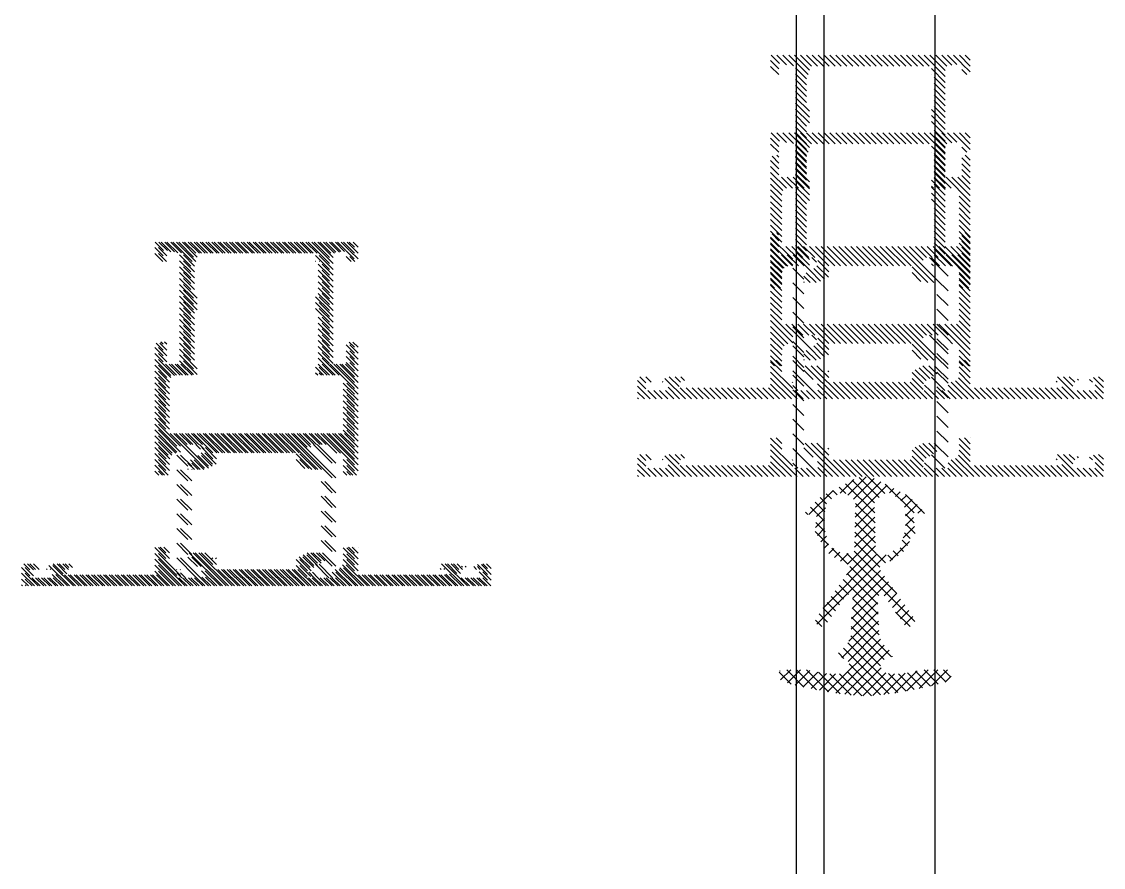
# Model space of a CAD drawing. Extents: x -0.04 to 2.29, y -0.5 to 2.03.
# Drawn here: x 0.7103 to 0.9054, y 0.1993 to 0.3518 of the extents above; entities that cross this region are included whole.
import ezdxf

# ---------------------------------------------------------------- set-up
doc = ezdxf.new("R2010")
doc.units = 0
doc.header["$LTSCALE"] = 0.1
doc.linetypes.add('AUSGEZOGEN', pattern=[0])
doc.layers.get('0').update_dxf_attribs({"linetype": 'AUSGEZOGEN'})
for name, color, linetype in [('AUSSEN35', 2, 'AUSGEZOGEN'), ('AUSSEN50', 1, 'AUSGEZOGEN'), ('SCHRAFF', 4, 'AUSGEZOGEN')]:
    doc.layers.add(name, color=color, linetype=linetype)

# ---------------------------------------------------------------- blocks, each defined once
blk = doc.blocks.new('*X')
at = {"color": 0}
for p, q in [((1.11401, 0.31003), (1.11598, 0.312)), ((1.11401, 0.31109), (1.11492, 0.312)), ((1.11402, 0.30898), (1.11551, 0.31047)), ((1.11554, 0.3105), (1.11704, 0.312)), ((1.11645, 0.31034), (1.1181, 0.312)), ((1.11735, 0.31019), (1.11916, 0.312)), ((1.11826, 0.31004), (1.12022, 0.312)), ((1.11851, 0.30816), (1.12234, 0.312)), ((1.11851, 0.30922), (1.12128, 0.312)), ((1.12141, 0.31), (1.12341, 0.312)), ((1.12247, 0.31), (1.12447, 0.312)), ((1.12353, 0.31), (1.12553, 0.312)), ((1.12459, 0.31), (1.12659, 0.312)), ((1.12565, 0.31), (1.12765, 0.312)), ((1.12671, 0.31), (1.12871, 0.312)), ((1.12777, 0.31), (1.12977, 0.312)), ((1.12883, 0.31), (1.13083, 0.312)), ((1.12989, 0.31), (1.13189, 0.312)), ((1.13095, 0.31), (1.13295, 0.312)), ((1.13201, 0.31), (1.13401, 0.312)), ((1.13307, 0.31), (1.13507, 0.312)), ((1.13413, 0.31), (1.13613, 0.312)), ((1.13519, 0.31), (1.13719, 0.312)), ((1.13625, 0.31), (1.13825, 0.312)), ((1.13731, 0.31), (1.13931, 0.312)), ((1.13838, 0.31), (1.14038, 0.312)), ((1.13944, 0.31), (1.14144, 0.312)), ((1.1405, 0.31), (1.1425, 0.312)), ((1.14156, 0.31), (1.14356, 0.312)), ((1.14262, 0.31), (1.14462, 0.312)), ((1.14301, 0.30933), (1.14568, 0.312)), ((1.14324, 0.3085), (1.14674, 0.312)), ((1.14586, 0.31006), (1.1478, 0.312)), ((1.14713, 0.31027), (1.14886, 0.312)), ((1.1484, 0.31048), (1.14992, 0.312)), ((1.14851, 0.30953), (1.15001, 0.31103)), ((1.1146, 0.3085), (1.11551, 0.30941)), ((1.11851, 0.3071), (1.12101, 0.3096)), ((1.12097, 0.3085), (1.12101, 0.30854)), ((1.14351, 0.30771), (1.14551, 0.30971)), ((1.14351, 0.30665), (1.14551, 0.30865)), ((1.14854, 0.3085), (1.15001, 0.30996)), ((1.11851, 0.30604), (1.12051, 0.30804)), ((1.11851, 0.30498), (1.12051, 0.30698)), ((1.14351, 0.30559), (1.14551, 0.30759)), ((1.14351, 0.30453), (1.14551, 0.30653)), ((1.11851, 0.30392), (1.12051, 0.30592)), ((1.11851, 0.30286), (1.12051, 0.30486)), ((1.14301, 0.3019), (1.14551, 0.3044)), ((1.14351, 0.30346), (1.14551, 0.30546)), ((1.11851, 0.3018), (1.12051, 0.3038)), ((1.11851, 0.30074), (1.12051, 0.30274)), ((1.14301, 0.30084), (1.14551, 0.30334)), ((1.11851, 0.29968), (1.12101, 0.30218)), ((1.11851, 0.29862), (1.12101, 0.30112)), ((1.14301, 0.29978), (1.14551, 0.30228)), ((1.14351, 0.29922), (1.14551, 0.30122)), ((1.11851, 0.29756), (1.12101, 0.30006)), ((1.11851, 0.2965), (1.12051, 0.2985)), ((1.14351, 0.29816), (1.14551, 0.30016)), ((1.14351, 0.2971), (1.14551, 0.2991)), ((1.11851, 0.29543), (1.12051, 0.29743)), ((1.14351, 0.29604), (1.14551, 0.29804)), ((1.14351, 0.29498), (1.14551, 0.29698)), ((1.11851, 0.29437), (1.12051, 0.29637)), ((1.11851, 0.29331), (1.12051, 0.29531)), ((1.14351, 0.29392), (1.14551, 0.29592)), ((1.14351, 0.29286), (1.14551, 0.29486)), ((1.11401, 0.29306), (1.11495, 0.294)), ((1.11401, 0.292), (1.11551, 0.2935)), ((1.11851, 0.29225), (1.12051, 0.29425)), ((1.11851, 0.29119), (1.12051, 0.29319)), ((1.14351, 0.2918), (1.14551, 0.2938)), ((1.14351, 0.29074), (1.14551, 0.29274)), ((1.14851, 0.29362), (1.14889, 0.294)), ((1.14851, 0.29255), (1.14973, 0.29378)), ((1.14851, 0.29149), (1.15001, 0.29299)), ((1.11401, 0.29093), (1.11551, 0.29243)), ((1.11401, 0.28987), (1.11551, 0.29137)), ((1.11744, 0.288), (1.12051, 0.29107)), ((1.11851, 0.29013), (1.12051, 0.29213)), ((1.14301, 0.28918), (1.14551, 0.29168)), ((1.14713, 0.28799), (1.15001, 0.29087)), ((1.14851, 0.29043), (1.15001, 0.29193)), ((1.11401, 0.28881), (1.11551, 0.29031)), ((1.11401, 0.28563), (1.11838, 0.29)), ((1.11401, 0.28669), (1.11731, 0.29)), ((1.11401, 0.28775), (1.11625, 0.29)), ((1.1185, 0.288), (1.12051, 0.29001)), ((1.11956, 0.288), (1.12101, 0.28945)), ((1.14301, 0.28812), (1.14551, 0.29062)), ((1.14395, 0.288), (1.14595, 0.29)), ((1.14501, 0.288), (1.14701, 0.29)), ((1.14607, 0.288), (1.14807, 0.29)), ((1.1478, 0.28761), (1.15001, 0.28981)), ((1.14801, 0.28675), (1.15001, 0.28875)), ((1.12062, 0.288), (1.12101, 0.28839)), ((1.14801, 0.28569), (1.15001, 0.28769)), ((1.11401, 0.28457), (1.11601, 0.28657)), ((1.11401, 0.28351), (1.11601, 0.28551)), ((1.14801, 0.28463), (1.15001, 0.28663)), ((1.14801, 0.28357), (1.15001, 0.28557)), ((1.11401, 0.28245), (1.11601, 0.28445)), ((1.11401, 0.28139), (1.11601, 0.28339)), ((1.14801, 0.28251), (1.15001, 0.28451)), ((1.14801, 0.28145), (1.15001, 0.28345)), ((1.11401, 0.28033), (1.11601, 0.28233)), ((1.11401, 0.27927), (1.11601, 0.28127)), ((1.14801, 0.28039), (1.15001, 0.28239)), ((1.14801, 0.27933), (1.15001, 0.28133)), ((1.11401, 0.27821), (1.11601, 0.28021)), ((1.11401, 0.27715), (1.11601, 0.27915)), ((1.14601, 0.27521), (1.15001, 0.27921)), ((1.14801, 0.27827), (1.15001, 0.28027)), ((1.11401, 0.27609), (1.11601, 0.27809)), ((1.11401, 0.27184), (1.11966, 0.2775)), ((1.11401, 0.2729), (1.1186, 0.2775)), ((1.11401, 0.27396), (1.11754, 0.2775)), ((1.11401, 0.27503), (1.11648, 0.2775)), ((1.11872, 0.2755), (1.12072, 0.2775)), ((1.11979, 0.2755), (1.12179, 0.2775)), ((1.12001, 0.27148), (1.12603, 0.2775)), ((1.12059, 0.271), (1.12709, 0.2775)), ((1.12085, 0.2755), (1.12285, 0.2775)), ((1.12191, 0.2755), (1.12391, 0.2775)), ((1.12251, 0.27504), (1.12497, 0.2775)), ((1.12465, 0.274), (1.12815, 0.2775)), ((1.12571, 0.274), (1.12921, 0.2775)), ((1.12677, 0.274), (1.13027, 0.2775)), ((1.12783, 0.274), (1.13133, 0.2775)), ((1.12889, 0.274), (1.13239, 0.2775)), ((1.12995, 0.274), (1.13345, 0.2775)), ((1.13101, 0.274), (1.13451, 0.2775)), ((1.13207, 0.274), (1.13557, 0.2775)), ((1.13313, 0.274), (1.13663, 0.2775)), ((1.1342, 0.274), (1.1377, 0.2775)), ((1.13526, 0.274), (1.13876, 0.2775)), ((1.13632, 0.274), (1.13982, 0.2775)), ((1.13738, 0.274), (1.14088, 0.2775)), ((1.13844, 0.274), (1.14194, 0.2775)), ((1.1395, 0.274), (1.143, 0.2775)), ((1.14206, 0.2755), (1.14406, 0.2775)), ((1.14312, 0.2755), (1.14512, 0.2775)), ((1.14418, 0.2755), (1.14618, 0.2775)), ((1.14524, 0.2755), (1.14724, 0.2775)), ((1.14601, 0.27414), (1.15001, 0.27814)), ((1.14688, 0.27395), (1.15001, 0.27708)), ((1.11801, 0.27213), (1.12138, 0.2755)), ((1.11801, 0.27478), (1.11872, 0.2755)), ((1.14174, 0.27465), (1.14259, 0.2755)), ((1.1429, 0.27316), (1.14524, 0.2755)), ((1.14756, 0.27357), (1.15001, 0.27602)), ((1.11719, 0.27397), (1.11801, 0.27478)), ((1.12165, 0.271), (1.12451, 0.27386)), ((1.13951, 0.27295), (1.14151, 0.27495)), ((1.13958, 0.27196), (1.14166, 0.27404)), ((1.14029, 0.27161), (1.14224, 0.27356)), ((1.141, 0.27126), (1.1429, 0.27316)), ((1.14401, 0.27161), (1.14601, 0.27361)), ((1.14795, 0.27291), (1.15001, 0.27496)), ((1.14801, 0.2719), (1.15001, 0.2739)), ((1.11401, 0.27078), (1.11604, 0.27282)), ((1.11429, 0.27), (1.11601, 0.27172)), ((1.11801, 0.26948), (1.12001, 0.27148)), ((1.12291, 0.2712), (1.12451, 0.2728)), ((1.1418, 0.271), (1.14357, 0.27276)), ((1.14286, 0.271), (1.14401, 0.27214)), ((1.14801, 0.27084), (1.15001, 0.27284)), ((1.14823, 0.27), (1.15001, 0.27178)), ((1.11535, 0.27), (1.11601, 0.27066)), ((1.14392, 0.271), (1.14401, 0.27108)), ((1.14401, 0.26896), (1.14601, 0.27096)), ((1.14929, 0.27), (1.15001, 0.27072)), ((1.11801, 0.26683), (1.12001, 0.26883)), ((1.14401, 0.26631), (1.14601, 0.26831)), ((1.11801, 0.26418), (1.12001, 0.26618)), ((1.14401, 0.26366), (1.14601, 0.26566)), ((1.11801, 0.26152), (1.12001, 0.26352)), ((1.14401, 0.26101), (1.14601, 0.26301)), ((1.11801, 0.25887), (1.12001, 0.26087)), ((1.14401, 0.25836), (1.14601, 0.26036)), ((1.11801, 0.25622), (1.12001, 0.25822)), ((1.14401, 0.2557), (1.14601, 0.2577)), ((1.11401, 0.25699), (1.11401, 0.257)), ((1.11401, 0.25593), (1.11507, 0.257)), ((1.11401, 0.25487), (1.11601, 0.25687)), ((1.11401, 0.25381), (1.11601, 0.25581)), ((1.11801, 0.25357), (1.12001, 0.25557)), ((1.12001, 0.25557), (1.12044, 0.256)), ((1.12001, 0.25451), (1.1215, 0.256)), ((1.12066, 0.25411), (1.12254, 0.25598)), ((1.12133, 0.25371), (1.12325, 0.25563)), ((1.13671, 0.25), (1.14271, 0.256)), ((1.13777, 0.25), (1.14377, 0.256)), ((1.13951, 0.25386), (1.14165, 0.256)), ((1.14601, 0.25187), (1.15001, 0.25587)), ((1.14801, 0.25599), (1.14902, 0.257)), ((1.14801, 0.25493), (1.15001, 0.25693)), ((1.09001, 0.25315), (1.09086, 0.254)), ((1.09001, 0.25209), (1.09178, 0.25386)), ((1.09429, 0.25), (1.09829, 0.254)), ((1.09451, 0.2534), (1.0947, 0.2536)), ((1.09516, 0.253), (1.09616, 0.254)), ((1.09551, 0.25228), (1.09722, 0.254)), ((1.11232, 0.25), (1.11616, 0.25384)), ((1.11401, 0.25275), (1.11601, 0.25475)), ((1.11859, 0.2515), (1.121, 0.25391)), ((1.12199, 0.25331), (1.12396, 0.25528)), ((1.12246, 0.25272), (1.12451, 0.25477)), ((1.12251, 0.25171), (1.12451, 0.25371)), ((1.13951, 0.25492), (1.13967, 0.25508)), ((1.14232, 0.25349), (1.14401, 0.25517)), ((1.14245, 0.2515), (1.14601, 0.25505)), ((1.1452, 0.25), (1.15001, 0.25481)), ((1.14626, 0.25), (1.15001, 0.25375)), ((1.16535, 0.25), (1.16907, 0.25372)), ((1.16551, 0.25334), (1.16617, 0.254)), ((1.16623, 0.253), (1.16723, 0.254)), ((1.16651, 0.25222), (1.16829, 0.254)), ((1.17153, 0.253), (1.17253, 0.254)), ((1.17251, 0.25291), (1.17359, 0.254)), ((1.09001, 0.25103), (1.09151, 0.25253)), ((1.09198, 0.253), (1.09249, 0.25351)), ((1.09535, 0.25), (1.09751, 0.25216)), ((1.09641, 0.25), (1.09841, 0.252)), ((1.09747, 0.25), (1.09947, 0.252)), ((1.09835, 0.253), (1.09851, 0.25316)), ((1.09853, 0.25), (1.10053, 0.252)), ((1.09959, 0.25), (1.10159, 0.252)), ((1.10065, 0.25), (1.10265, 0.252)), ((1.10171, 0.25), (1.10371, 0.252)), ((1.10277, 0.25), (1.10477, 0.252)), ((1.10383, 0.25), (1.10583, 0.252)), ((1.10489, 0.25), (1.10689, 0.252)), ((1.10595, 0.25), (1.10795, 0.252)), ((1.10701, 0.25), (1.10901, 0.252)), ((1.10807, 0.25), (1.11007, 0.252)), ((1.10913, 0.25), (1.11113, 0.252)), ((1.1102, 0.25), (1.1122, 0.252)), ((1.11126, 0.25), (1.11326, 0.252)), ((1.11338, 0.25), (1.11665, 0.25327)), ((1.11444, 0.25), (1.11744, 0.253)), ((1.1155, 0.25), (1.11801, 0.25251)), ((1.12124, 0.2515), (1.12224, 0.2525)), ((1.12186, 0.25), (1.12486, 0.253)), ((1.12292, 0.25), (1.12592, 0.253)), ((1.12398, 0.25), (1.12698, 0.253)), ((1.12504, 0.25), (1.12804, 0.253)), ((1.12611, 0.25), (1.12911, 0.253)), ((1.12717, 0.25), (1.13017, 0.253)), ((1.12823, 0.25), (1.13123, 0.253)), ((1.12929, 0.25), (1.13229, 0.253)), ((1.13035, 0.25), (1.13335, 0.253)), ((1.13141, 0.25), (1.13441, 0.253)), ((1.13247, 0.25), (1.13547, 0.253)), ((1.13353, 0.25), (1.13653, 0.253)), ((1.13459, 0.25), (1.13759, 0.253)), ((1.13565, 0.25), (1.13865, 0.253)), ((1.13883, 0.25), (1.14155, 0.25271)), ((1.14511, 0.2515), (1.14601, 0.2524)), ((1.14601, 0.25293), (1.14608, 0.253)), ((1.14732, 0.25), (1.15001, 0.25269)), ((1.14838, 0.25), (1.15038, 0.252)), ((1.14944, 0.25), (1.15144, 0.252)), ((1.1505, 0.25), (1.1525, 0.252)), ((1.15156, 0.25), (1.15356, 0.252)), ((1.15262, 0.25), (1.15462, 0.252)), ((1.15368, 0.25), (1.15568, 0.252)), ((1.15474, 0.25), (1.15674, 0.252)), ((1.1558, 0.25), (1.1578, 0.252)), ((1.15686, 0.25), (1.15886, 0.252)), ((1.15793, 0.25), (1.15993, 0.252)), ((1.15899, 0.25), (1.16099, 0.252)), ((1.16005, 0.25), (1.16205, 0.252)), ((1.16111, 0.25), (1.16311, 0.252)), ((1.16217, 0.25), (1.16417, 0.252)), ((1.16323, 0.25), (1.16523, 0.252)), ((1.16429, 0.25), (1.16629, 0.252)), ((1.16641, 0.25), (1.16851, 0.2521)), ((1.16941, 0.253), (1.16951, 0.2531)), ((1.17171, 0.25), (1.17401, 0.25229)), ((1.17251, 0.25185), (1.17401, 0.25335)), ((0.4747, 0.24666), (0.47802, 0.24998)), ((0.48032, 0.24623), (0.47673, 0.24983)), ((0.48135, 0.24697), (0.47837, 0.24995)), ((1.09004, 0.25), (1.09154, 0.2515)), ((1.0911, 0.25), (1.0926, 0.2515)), ((1.09216, 0.25), (1.09366, 0.2515)), ((1.09322, 0.25), (1.09472, 0.2515)), ((1.11656, 0.25), (1.11806, 0.2515)), ((1.11762, 0.25), (1.11912, 0.2515)), ((1.11868, 0.25), (1.12018, 0.2515)), ((1.11974, 0.25), (1.12124, 0.2515)), ((1.1208, 0.25), (1.1223, 0.2515)), ((1.13989, 0.25), (1.14151, 0.25161)), ((1.14095, 0.25), (1.14245, 0.2515)), ((1.14202, 0.25), (1.14352, 0.2515)), ((1.14308, 0.25), (1.14458, 0.2515)), ((1.14414, 0.25), (1.14564, 0.2515)), ((1.16747, 0.25), (1.16897, 0.2515)), ((1.16853, 0.25), (1.17003, 0.2515)), ((1.16959, 0.25), (1.17109, 0.2515)), ((1.17065, 0.25), (1.17215, 0.2515)), ((1.17277, 0.25), (1.17401, 0.25123)), ((1.17384, 0.25), (1.17401, 0.25017)), ((0.47431, 0.24694), (0.47314, 0.24811)), ((0.4733, 0.24703), (0.47577, 0.2495)), ((0.47956, 0.24346), (0.4743, 0.24872)), ((0.47951, 0.24528), (0.47545, 0.24933)), ((0.47571, 0.2459), (0.47946, 0.24965)), ((0.47602, 0.24267), (0.4818, 0.24845)), ((0.47606, 0.24448), (0.48064, 0.24907)), ((0.48665, 0.24344), (0.48145, 0.24864)), ((0.48219, 0.24708), (0.48296, 0.24784)), ((0.46769, 0.24318), (0.47203, 0.24752)), ((0.47086, 0.24509), (0.46972, 0.24622)), ((0.47172, 0.24599), (0.47081, 0.2469)), ((0.47275, 0.24673), (0.47198, 0.2475)), ((0.4833, 0.24642), (0.48411, 0.24723)), ((0.48427, 0.24562), (0.48532, 0.24667)), ((0.48492, 0.24451), (0.48629, 0.24587)), ((0.48852, 0.24333), (0.48508, 0.24678)), ((0.46897, 0.24344), (0.46794, 0.24447)), ((0.47052, 0.24366), (0.4688, 0.24538)), ((0.46906, 0.24278), (0.47064, 0.24437)), ((0.47598, 0.24087), (0.47953, 0.24442)), ((0.4796, 0.24165), (0.47608, 0.24517)), ((0.4851, 0.24291), (0.48717, 0.24498)), ((0.48734, 0.24339), (0.48803, 0.24408)), ((0.46749, 0.24315), (0.46704, 0.2436)), ((0.46886, 0.24082), (0.47048, 0.24244)), ((0.47047, 0.24194), (0.46902, 0.24339)), ((0.47594, 0.23906), (0.47957, 0.24269)), ((0.47964, 0.23984), (0.47604, 0.24344)), ((0.48665, 0.24167), (0.48509, 0.24323)), ((0.48511, 0.24116), (0.48656, 0.2426)), ((0.47119, 0.23768), (0.46879, 0.24009)), ((0.47062, 0.24002), (0.46895, 0.24169)), ((0.4692, 0.23939), (0.47051, 0.2407)), ((0.4759, 0.23725), (0.47961, 0.24096)), ((0.47982, 0.23613), (0.47596, 0.23999)), ((0.47968, 0.23803), (0.476, 0.24172)), ((0.48465, 0.23893), (0.48671, 0.24099)), ((0.48683, 0.23972), (0.48513, 0.24142)), ((0.46982, 0.23824), (0.47083, 0.23926)), ((0.47463, 0.23421), (0.47965, 0.23924)), ((0.48048, 0.23369), (0.47592, 0.23826)), ((0.48224, 0.23475), (0.48579, 0.23831)), ((0.48546, 0.23756), (0.48449, 0.23853)), ((0.48595, 0.23883), (0.48493, 0.23986)), ((0.47024, 0.22629), (0.47999, 0.23604)), ((0.47041, 0.23707), (0.47123, 0.23789)), ((0.47126, 0.23614), (0.47214, 0.23703)), ((0.47469, 0.23418), (0.47179, 0.23709)), ((0.47227, 0.23539), (0.47324, 0.23636)), ((0.47339, 0.23474), (0.47475, 0.2361)), ((0.47446, 0.23228), (0.47969, 0.23751)), ((0.48676, 0.22388), (0.47451, 0.23614)), ((0.48352, 0.22889), (0.47586, 0.23655)), ((0.48151, 0.23443), (0.47989, 0.23606)), ((0.48377, 0.23571), (0.48288, 0.2366)), ((0.48474, 0.23651), (0.48411, 0.23714)), ((0.46908, 0.22336), (0.48159, 0.23587)), ((0.48272, 0.23499), (0.48189, 0.23582)), ((0.48008, 0.22702), (0.47461, 0.23249)), ((0.48031, 0.22856), (0.47508, 0.2338)), ((0.47557, 0.22808), (0.48056, 0.23307)), ((0.47481, 0.22876), (0.47315, 0.23042)), ((0.48018, 0.22516), (0.47388, 0.23146)), ((0.47537, 0.22435), (0.48203, 0.23101)), ((0.47547, 0.22621), (0.4813, 0.23204)), ((0.47318, 0.22685), (0.47169, 0.22835)), ((0.47391, 0.2279), (0.47242, 0.22938)), ((0.48127, 0.22848), (0.48276, 0.22997)), ((0.482, 0.22744), (0.48349, 0.22893)), ((0.47173, 0.22477), (0.47023, 0.22627)), ((0.47246, 0.22581), (0.47096, 0.22731)), ((0.47528, 0.22249), (0.48007, 0.22728)), ((0.48036, 0.22145), (0.47547, 0.22633)), ((0.48028, 0.22329), (0.47556, 0.22801)), ((0.48273, 0.2264), (0.48422, 0.22789)), ((0.48345, 0.22536), (0.48495, 0.22686)), ((0.471, 0.22373), (0.4695, 0.22523)), ((0.47487, 0.22031), (0.48016, 0.2256)), ((0.48256, 0.21747), (0.47538, 0.22465)), ((0.48591, 0.22297), (0.48331, 0.22556)), ((0.48418, 0.22432), (0.48568, 0.22582)), ((0.4849, 0.22328), (0.4864, 0.22477)), ((0.47003, 0.22294), (0.46884, 0.22412)), ((0.47363, 0.2173), (0.48025, 0.22392)), ((0.48127, 0.217), (0.4753, 0.22297)), ((0.47105, 0.21119), (0.48056, 0.2207)), ((0.47473, 0.21663), (0.48031, 0.22222)), ((0.48061, 0.21589), (0.47521, 0.22129)), ((0.47255, 0.21092), (0.48122, 0.21959)), ((0.48215, 0.21081), (0.47392, 0.21905)), ((0.47413, 0.21073), (0.48212, 0.21872)), ((0.48371, 0.21103), (0.47471, 0.22002)), ((0.47399, 0.21721), (0.47301, 0.21819)), ((0.48273, 0.21757), (0.48276, 0.2176)), ((0.46446, 0.21259), (0.46231, 0.21474)), ((0.46241, 0.21493), (0.46252, 0.21503)), ((0.46258, 0.21332), (0.4644, 0.21514)), ((0.46677, 0.21205), (0.46368, 0.21514)), ((0.46381, 0.21279), (0.46617, 0.21514)), ((0.46519, 0.2124), (0.46783, 0.21504)), ((0.46902, 0.21157), (0.46545, 0.21514)), ((0.46664, 0.21208), (0.46931, 0.21475)), ((0.4712, 0.21116), (0.46723, 0.21513)), ((0.4733, 0.21083), (0.46939, 0.21474)), ((0.47895, 0.21048), (0.47457, 0.21486)), ((0.48057, 0.21062), (0.47495, 0.21625)), ((0.47572, 0.21055), (0.48068, 0.21552)), ((0.47739, 0.21046), (0.48154, 0.21461)), ((0.48317, 0.21094), (0.4872, 0.21496)), ((0.48534, 0.21134), (0.48915, 0.21514)), ((0.48813, 0.2119), (0.48544, 0.2146)), ((0.48958, 0.21222), (0.48691, 0.2149)), ((0.48754, 0.21177), (0.49092, 0.21514)), ((0.49101, 0.21256), (0.48843, 0.21514)), ((0.48981, 0.21227), (0.49268, 0.21514)), ((0.49237, 0.21297), (0.4902, 0.21514)), ((0.49329, 0.21382), (0.49196, 0.21514)), ((0.46809, 0.21176), (0.47084, 0.21451)), ((0.46956, 0.21147), (0.47249, 0.2144)), ((0.47531, 0.21059), (0.47145, 0.21444)), ((0.47721, 0.21046), (0.47322, 0.21444)), ((0.4792, 0.2105), (0.4831, 0.2144)), ((0.48116, 0.21069), (0.48501, 0.21454)), ((0.48519, 0.21131), (0.48201, 0.21449)), ((0.48668, 0.21159), (0.48384, 0.21443)), ((0.49223, 0.21292), (0.49333, 0.21402))]:
    blk.add_line(p, q, dxfattribs=at)

msp = doc.modelspace()

# ---------------------------------------------------------------- linework, layer by layer
at = {"layer": 'AUSSEN35', "color": 0}
msp.add_line((0.85, 0.584), (0.85, 0.01), dxfattribs=at)
at = {"layer": 'AUSSEN50', "color": 0}
for p, q in [((0.855, 0.48), (0.855, 0.1)), ((0.875, 0.48), (0.875, 0.1))]:
    msp.add_line(p, q, dxfattribs=at)

# ---------------------------------------------------------------- block references
at = {"layer": 'SCHRAFF', "color": 0, "xscale": -1}
for p in [(1.99539, 0.03373), (1.99539, 0.01973), (1.88433, 0), (1.885, 0), (1.885, 0)]:
    msp.add_blockref('*X', p, dxfattribs=at)
at = {"layer": 'SCHRAFF', "color": 0}
msp.add_blockref('*X', (0.38461, 0.01973), dxfattribs=at)
msp.add_blockref('*X', (0.38461, 0.01973), dxfattribs=at)

doc.saveas('drawing.dxf')
